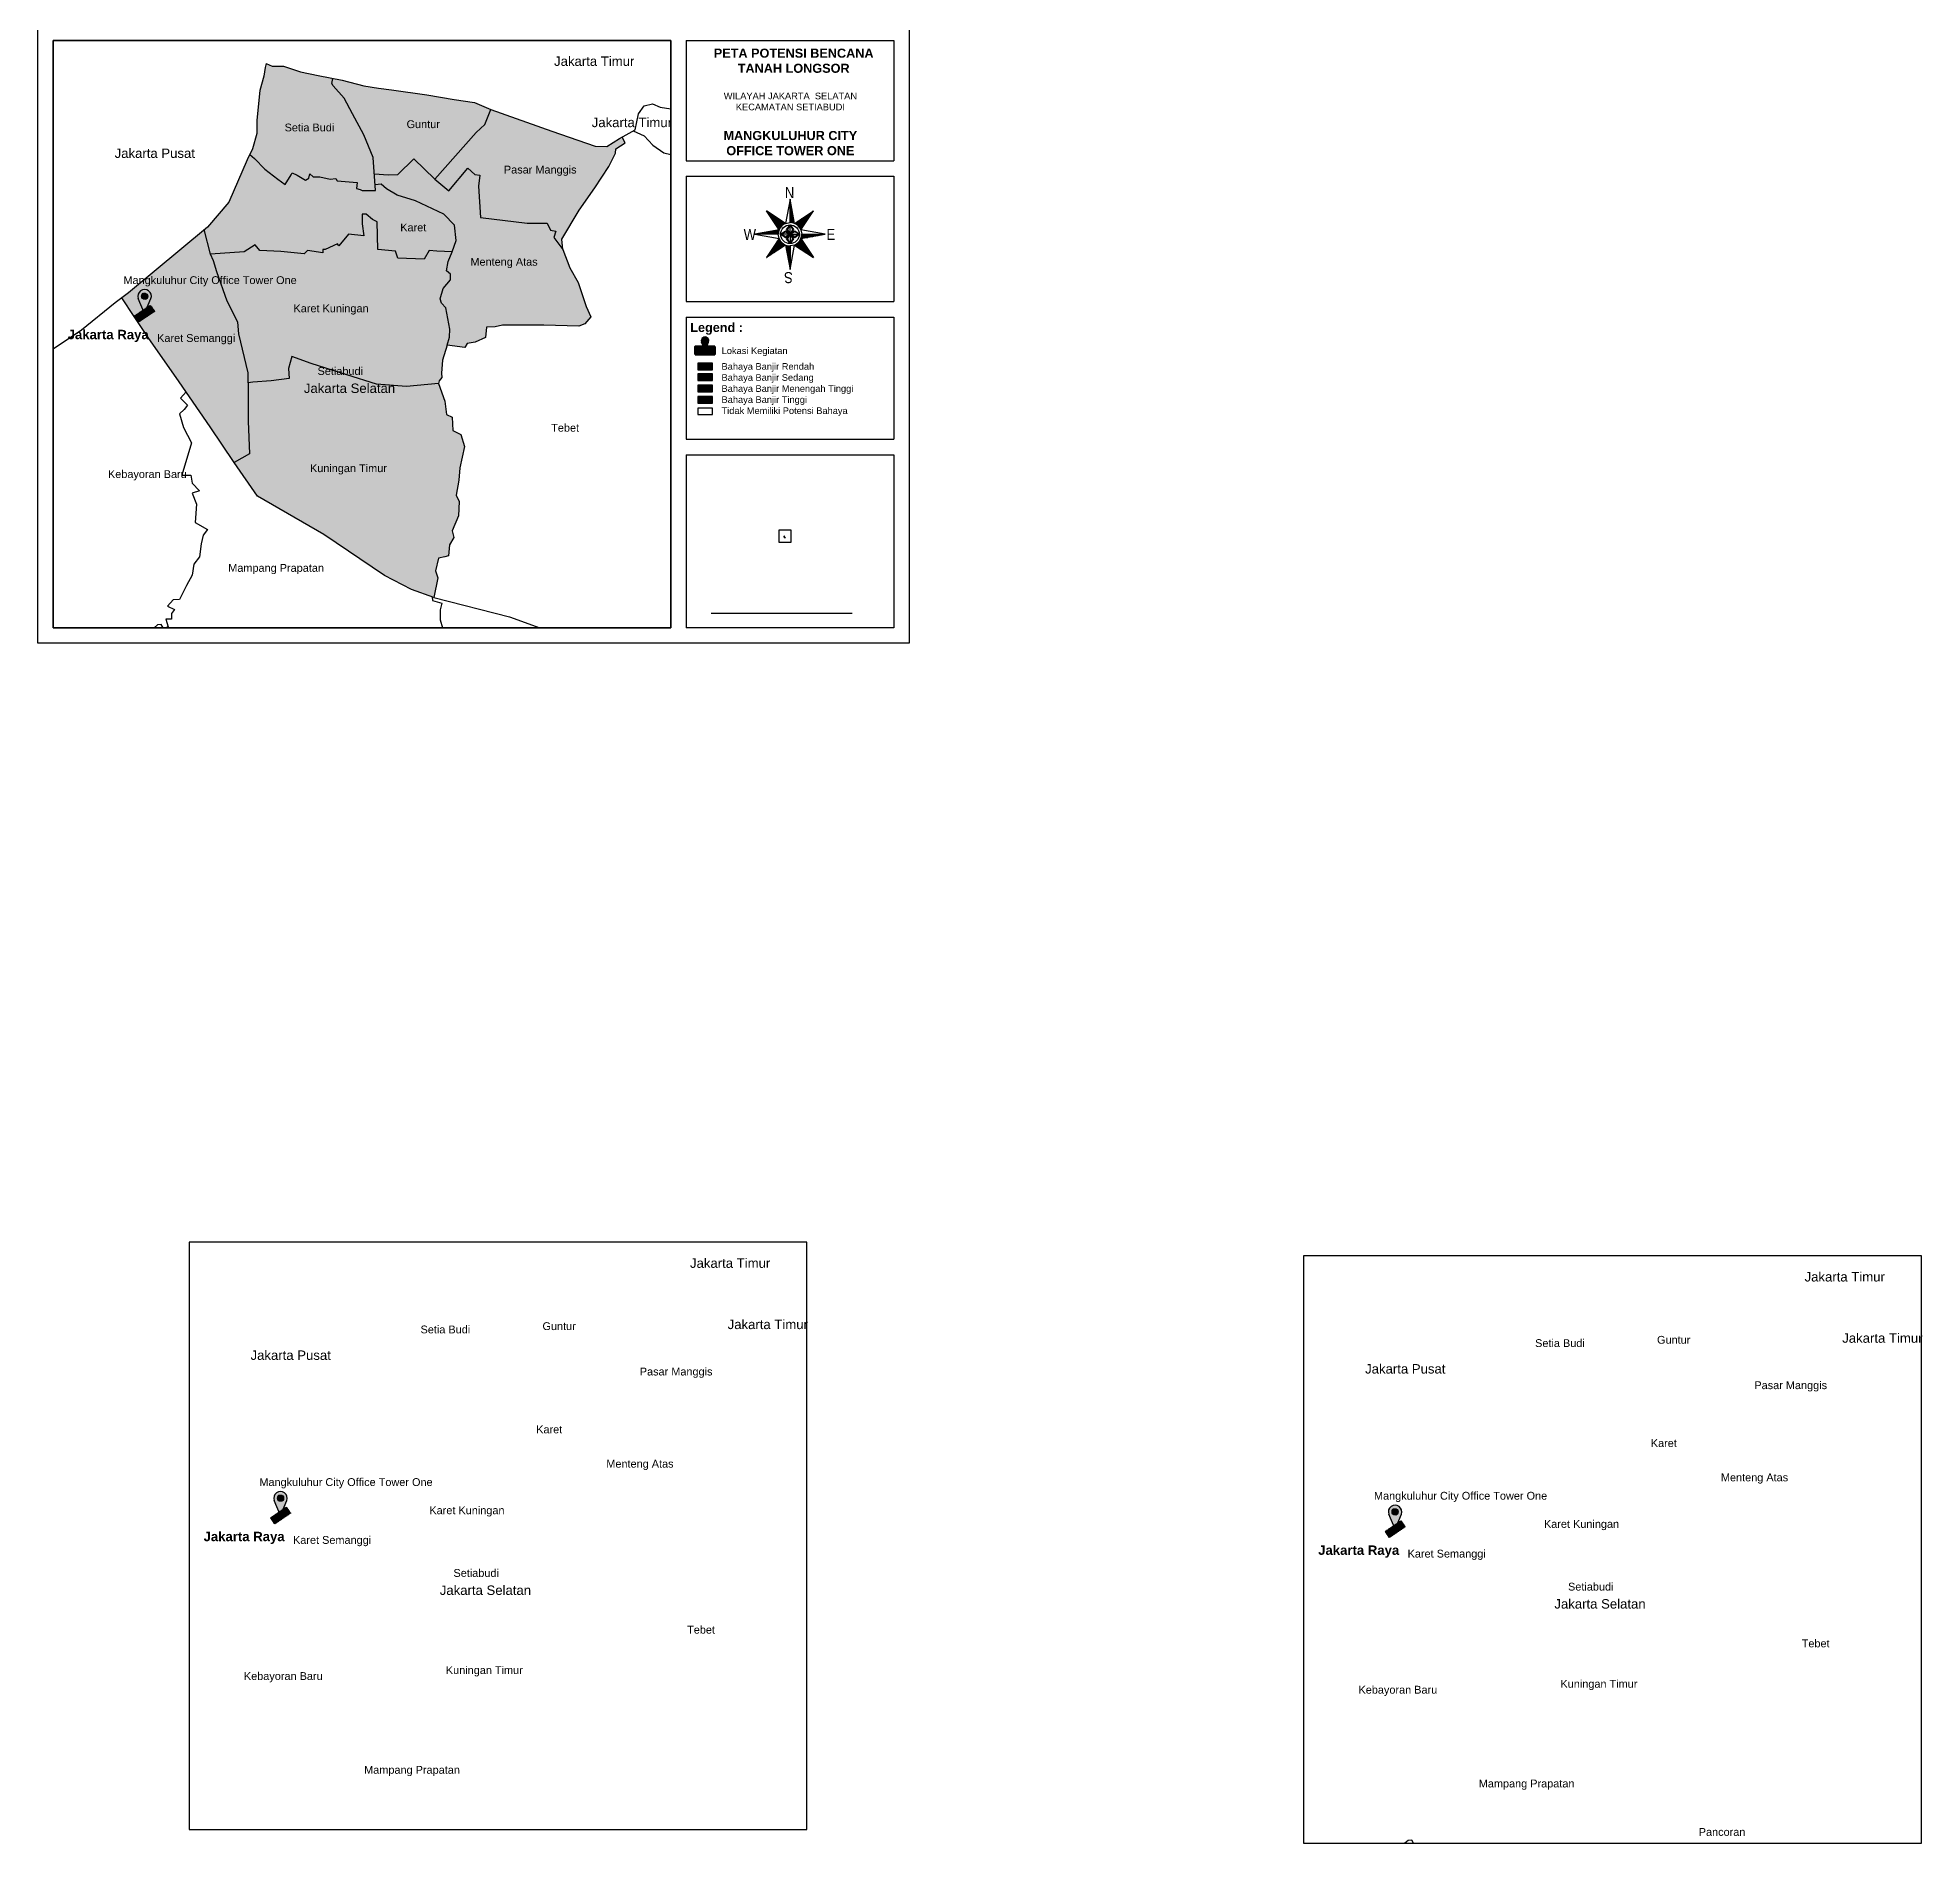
# Model space of a CAD drawing. Header units: millimetres. Extents: x -2888 to 7167, y -634 to 4310.
# Drawn here: x -1809 to -1199, y -633 to -49 of the extents above; entities that cross this region are included whole.
import ezdxf

# ---------------------------------------------------------------- set-up
doc = ezdxf.new("R2010")
doc.units = ezdxf.units.MM
doc.header["$MEASUREMENT"] = 0
doc.linetypes.add('ACAD_ISO06W100', pattern=[36, 24, -3, 0, -3, 0, -3, 0, -3])
doc.linetypes.add('PTS_EXT', pattern=[999999, 0, -999999])
doc.layers.add('Batas Luar', color=7, linetype='ACAD_ISO06W100', lineweight=211)
doc.styles.add('Annotative', font='arial.ttf')
doc.styles.get("Standard").update_dxf_attribs({"font": 'arial.ttf'})

msp = doc.modelspace()

# ---------------------------------------------------------------- hatches: boundary and pattern name
h = msp.add_hatch()
h.set_pattern_fill('ANSI31', color=1, scale=0.003003)
h.set_pattern_definition([(45, (-1774.21209845, -134.9976959), (-0.000265416066, 0.000265416066), [])])
h.paths.add_polyline_path([(-1772.2898, -133.54084, 1.436924706), (-1776.36871, -133.54084), (-1774.32926, -138.39648)])
h.paths.add_polyline_path([(-1775.32926, -132.78523, -1), (-1773.32926, -132.78523, -1)], flags=16)
at = {"true_color": 0xffffff}
h = msp.add_hatch(dxfattribs=at)
h.set_pattern_fill('ANSI31', scale=0.003003)
h.set_pattern_definition([(45, (-1774.37233803, -132.5449067), (-0.000265416066, 0.000265416066), [])])
h.paths.add_polyline_path([(-1775.32926, -132.78523, 1), (-1773.32926, -132.78523, 1)])
h = msp.add_hatch()
h.set_pattern_fill('ANSI31', color=1, scale=0.001694)
h.set_pattern_definition([(45, (-1592.91649822, -148.44934025), (-0.000149742513, 0.000149742513), [])])
h.paths.add_polyline_path([(-1591.83198, -147.62741, 1.436924706), (-1594.13322, -147.62741), (-1592.9826, -150.36687)])
h.paths.add_polyline_path([(-1593.54678, -147.20111, -1), (-1592.41842, -147.20111, -1)], flags=16)
h = msp.add_hatch(dxfattribs=at)
h.set_pattern_fill('ANSI31', scale=0.001694)
h.set_pattern_definition([(45, (-1593.00690223, -147.06552494), (-0.000149742513, 0.000149742513), [])])
h.paths.add_polyline_path([(-1593.54678, -147.20111, 1), (-1592.41842, -147.20111, 1)])
h = msp.add_hatch(color=3)
h.dxf.hatch_style = 1
h.paths.add_polyline_path([(-1590.52654, -156.5919), (-1590.52654, -154.46426), (-1595.3632, -154.46426), (-1595.3632, -156.5919)])
h = msp.add_hatch(color=2)
h.dxf.hatch_style = 1
h.paths.add_polyline_path([(-1590.52654, -160.00687), (-1590.52654, -157.87923), (-1595.3632, -157.87923), (-1595.3632, -160.00687)])
h = msp.add_hatch(color=1)
h.dxf.hatch_style = 1
h.paths.add_polyline_path([(-1590.52654, -167.39425), (-1590.52654, -165.26662), (-1595.3632, -165.26662), (-1595.3632, -167.39425)])
h = msp.add_hatch()
h.set_pattern_fill('ANSI31', color=1, scale=0.003003)
h.set_pattern_definition([(45, (-1730.2317817, -523.81689138), (-0.000265416066, 0.000265416066), [])])
h.paths.add_polyline_path([(-1728.30949, -522.36004, 1.436924706), (-1732.3884, -522.36004), (-1730.34894, -527.21567)])
h.paths.add_polyline_path([(-1731.34894, -521.60443, -1), (-1729.34894, -521.60443, -1)], flags=16)
h = msp.add_hatch(dxfattribs=at)
h.set_pattern_fill('ANSI31', scale=0.003003)
h.set_pattern_definition([(45, (-1730.39202127, -521.3641022), (-0.000265416066, 0.000265416066), [])])
h.paths.add_polyline_path([(-1731.34894, -521.60443, 1), (-1729.34894, -521.60443, 1)])
h = msp.add_hatch()
h.set_pattern_fill('ANSI31', color=1, scale=0.003003)
h.set_pattern_definition([(45, (-1369.56032717, -528.23613542), (-0.000265416066, 0.000265416066), [])])
h.paths.add_polyline_path([(-1367.63803, -526.77928, 1.436924706), (-1371.71694, -526.77928), (-1369.67749, -531.63492)])
h.paths.add_polyline_path([(-1370.67749, -526.02367, -1), (-1368.67749, -526.02367, -1)], flags=16)
h = msp.add_hatch(dxfattribs=at)
h.set_pattern_fill('ANSI31', scale=0.003003)
h.set_pattern_definition([(45, (-1369.72056675, -525.78334623), (-0.000265416066, 0.000265416066), [])])
h.paths.add_polyline_path([(-1370.67749, -526.02367, 1), (-1368.67749, -526.02367, 1)])
at = {"layer": 'Batas Luar', "ltscale": 100, "transparency": 33554687}
h = msp.add_hatch(color=3, dxfattribs=at)
h.dxf.hatch_style = 1
h.paths.add_polyline_path([(-1703.3763, -80.58659), (-1707.02722, -73.74111), (-1709.76541, -68.72109), (-1713.26421, -64.76593), (-1713.72057, -64.00532), (-1713.3956, -62.34798), (-1718.1321, -61.41925), (-1723.91272, -60.20228), (-1729.38911, -58.37682), (-1733.04003, -58.37682), (-1735.01761, -57.46409), (-1735.32185, -58.83318), (-1735.77822, -61.57138), (-1736.99519, -66.28715), (-1738.06004, -75.87081), (-1738.06004, -80.13022), (-1739.42914, -85.15024), (-1740.26581, -86.89964), (-1738.82065, -88.19267), (-1735.47397, -91.69147), (-1731.21457, -94.88603), (-1728.8293, -96.67498), (-1726.95516, -93.51693), (-1726.58172, -92.88766), (-1724.97758, -93.66905), (-1722.23939, -95.19027), (-1721.17453, -94.58178), (-1720.87029, -93.21269), (-1719.80544, -94.12542), (-1717.67574, -94.12542), (-1714.32906, -94.88603), (-1712.5036, -94.7339), (-1712.04723, -95.49451), (-1705.506, -95.95088), (-1705.81024, -97.92846), (-1704.59327, -98.2327), (-1703.98478, -98.53695), (-1699.57325, -98.53695), (-1700.33386, -87.88843)])
h.paths.add_polyline_path([(-1664.28102, -77.23991), (-1662.30344, -72.37202), (-1667.6277, -70.09019), (-1674.16893, -69.17746), (-1682.99199, -67.65624), (-1694.40112, -65.9829), (-1698.66052, -65.52654), (-1703.3763, -64.76593), (-1710.37389, -62.94047), (-1713.3956, -62.34798), (-1713.72057, -64.00532), (-1713.26421, -64.76593), (-1709.76541, -68.72109), (-1707.02722, -73.74111), (-1703.3763, -80.58659), (-1700.33386, -87.88843), (-1699.95356, -93.21269), (-1695.46597, -93.51693), (-1692.42353, -93.36481), (-1687.2514, -88.34479), (-1680.40592, -94.88603), (-1667.01921, -79.82598)])
h.paths.add_polyline_path([(-1621.99119, -86.51933), (-1621.83907, -85.15024), (-1618.79663, -83.17266), (-1619.83574, -81.35422), (-1620.6221, -81.80356), (-1624.72938, -84.38963), (-1628.53242, -84.23751), (-1642.52762, -79.36961), (-1662.30344, -72.37202), (-1664.28102, -77.23991), (-1667.01921, -79.82598), (-1680.40592, -94.88603), (-1675.84227, -98.68907), (-1669.7574, -91.38723), (-1667.47558, -93.36481), (-1665.80224, -93.66905), (-1666.2586, -97.16785), (-1665.65012, -107.36001), (-1650.59007, -109.18547), (-1644.04884, -109.18547), (-1642.98398, -111.46729), (-1641.31065, -111.77153), (-1641.91913, -113.74912), (-1639.02882, -117.70428), (-1639.33306, -114.3576), (-1633.70456, -104.92606), (-1628.68454, -97.77634), (-1624.12089, -90.77874)])
h.paths.add_polyline_path([(-1634.0088, -128.3528), (-1636.74699, -123.63703), (-1639.02882, -117.70428), (-1641.91913, -113.74912), (-1641.31065, -111.77153), (-1642.98398, -111.46729), (-1644.04884, -109.18547), (-1650.59007, -109.18547), (-1665.65012, -107.36001), (-1666.2586, -97.16785), (-1665.80224, -93.66905), (-1667.47558, -93.36481), (-1669.7574, -91.38723), (-1675.84227, -98.68907), (-1680.40592, -94.88603), (-1687.2514, -88.34479), (-1692.42353, -93.36481), (-1695.46597, -93.51693), (-1699.95356, -93.21269), (-1699.70453, -96.69913), (-1697.74779, -96.55936), (-1696.07445, -98.08058), (-1692.57566, -100.05816), (-1686.64291, -101.88362), (-1677.51561, -106.29515), (-1674.01681, -109.79395), (-1673.56044, -114.81397), (-1674.77742, -118.46489), (-1676.14651, -121.50732), (-1676.60288, -124.54976), (-1675.3859, -125.61461), (-1675.3859, -127.44007), (-1677.66773, -130.33038), (-1678.73258, -133.67706), (-1678.27622, -135.04615), (-1676.90712, -136.56737), (-1675.53803, -143.41285), (-1675.69015, -145.99892), (-1676.45076, -148.58498), (-1670.67013, -149.34559), (-1669.90952, -148.12862), (-1667.32345, -147.67225), (-1663.97678, -146.15104), (-1663.67253, -142.80436), (-1660.93434, -142.65224), (-1658.5004, -142.19587), (-1645.11369, -142.19587), (-1633.85668, -142.50012), (-1631.8791, -141.73951), (-1629.90152, -139.45768), (-1631.42274, -136.11101)])
h.paths.add_polyline_path([(-1677.51561, -106.29515), (-1686.64291, -101.88362), (-1692.57566, -100.05816), (-1696.07445, -98.08058), (-1697.74779, -96.55936), (-1699.70453, -96.69913), (-1699.57325, -98.53695), (-1703.98478, -98.53695), (-1704.59327, -98.2327), (-1705.81024, -97.92846), (-1705.506, -95.95088), (-1712.04723, -95.49451), (-1712.5036, -94.7339), (-1714.32906, -94.88603), (-1717.67574, -94.12542), (-1719.80544, -94.12542), (-1720.87029, -93.21269), (-1721.17453, -94.58178), (-1722.23939, -95.19027), (-1724.97758, -93.66905), (-1726.58172, -92.88766), (-1726.95516, -93.51693), (-1728.8293, -96.67498), (-1731.21457, -94.88603), (-1735.47397, -91.69147), (-1738.82065, -88.19267), (-1740.26581, -86.89964), (-1741.10248, -88.64904), (-1747.03522, -102.33999), (-1754.03282, -110.40244), (-1755.02036, -111.22539), (-1752.96797, -119.2255), (-1742.16733, -118.46489), (-1738.51641, -116.18306), (-1736.99519, -118.00852), (-1730.30184, -118.31277), (-1722.69575, -119.07338), (-1721.6309, -118.00852), (-1716.61088, -118.76913), (-1716.61088, -117.70428), (-1715.85028, -117.70428), (-1711.89511, -115.87882), (-1711.43875, -116.48731), (-1708.39631, -112.68426), (-1703.3763, -113.29275), (-1703.98478, -109.33759), (-1703.98478, -106.29515), (-1702.61569, -106.29515), (-1700.63811, -107.96849), (-1699.11689, -108.7291), (-1698.81265, -117.70428), (-1693.18414, -118.16065), (-1692.42353, -120.44247), (-1683.90472, -120.74671), (-1682.23138, -118.00852), (-1679.79743, -118.16065), (-1674.77742, -118.46489), (-1673.56044, -114.81397), (-1674.01681, -109.79395)])
h.paths.add_polyline_path([(-1676.90712, -136.56737), (-1678.27622, -135.04615), (-1678.73258, -133.67706), (-1677.66773, -130.33038), (-1675.3859, -127.44007), (-1675.3859, -125.61461), (-1676.60288, -124.54976), (-1676.14651, -121.50732), (-1674.77742, -118.46489), (-1679.79743, -118.16065), (-1682.23138, -118.00852), (-1683.90472, -120.74671), (-1692.42353, -120.44247), (-1693.18414, -118.16065), (-1698.81265, -117.70428), (-1699.11689, -108.7291), (-1700.63811, -107.96849), (-1702.61569, -106.29515), (-1703.98478, -106.29515), (-1703.98478, -109.33759), (-1703.3763, -113.29275), (-1708.39631, -112.68426), (-1711.43875, -116.48731), (-1711.89511, -115.87882), (-1715.85028, -117.70428), (-1716.61088, -117.70428), (-1716.61088, -118.76913), (-1721.6309, -118.00852), (-1722.69575, -119.07338), (-1730.30184, -118.31277), (-1736.99519, -118.00852), (-1738.51641, -116.18306), (-1742.16733, -118.46489), (-1752.96797, -119.2255), (-1752.05524, -121.3552), (-1750.99039, -124.854), (-1747.64371, -134.43767), (-1744.14491, -141.13102), (-1743.84067, -144.93406), (-1740.79823, -157.56016), (-1740.79823, -160.75472), (-1739.27702, -160.6026), (-1733.34427, -160.14623), (-1727.56365, -159.38562), (-1727.71577, -156.19107), (-1726.65092, -152.2359), (-1720.41393, -154.51773), (-1708.85268, -158.16865), (-1699.26901, -161.21108), (-1689.53322, -161.97169), (-1679.18895, -161.05896), (-1679.03683, -160.14623), (-1678.1241, -159.08138), (-1678.27622, -157.71229), (-1677.88961, -153.4771), (-1676.45076, -148.58498), (-1675.69015, -145.99892), (-1675.53803, -143.41285)])
h.paths.add_polyline_path([(-1747.64371, -134.43767), (-1750.99039, -124.854), (-1752.05524, -121.3552), (-1752.96797, -119.2255), (-1755.02036, -111.22539), (-1779.58926, -131.69948), (-1781.71897, -133.29675), (-1777.7638, -139.30556), (-1773.20015, -146.15104), (-1763.16012, -160.45048), (-1753.12009, -175.05416), (-1745.36188, -186.61541), (-1740.34187, -183.7251), (-1740.79823, -173.2287), (-1740.79823, -160.75472), (-1740.79823, -157.56016), (-1743.84067, -144.93406), (-1744.14491, -141.13102)])
h.paths.add_polyline_path([(-1670.82225, -181.44327), (-1672.03923, -177.48811), (-1674.6253, -176.27113), (-1674.77742, -171.8596), (-1676.60288, -171.09899), (-1677.21137, -166.68747), (-1679.18895, -161.05896), (-1689.53322, -161.97169), (-1699.26901, -161.21108), (-1708.85268, -158.16865), (-1720.41393, -154.51773), (-1726.65092, -152.2359), (-1727.71577, -156.19107), (-1727.56365, -159.38562), (-1733.34427, -160.14623), (-1739.27702, -160.6026), (-1740.79823, -160.75472), (-1740.79823, -173.2287), (-1740.34187, -183.7251), (-1745.36188, -186.61541), (-1737.7558, -197.41605), (-1716.30664, -209.89003), (-1696.68294, -223.12461), (-1688.01201, -227.68826), (-1680.71016, -230.27433), (-1679.49319, -223.88522), (-1680.2538, -221.6034), (-1679.18895, -217.49611), (-1677.21137, -217.03975), (-1675.99439, -216.7355), (-1675.69015, -213.2367), (-1674.32105, -210.80276), (-1674.77742, -208.67305), (-1672.79984, -203.80516), (-1672.49559, -199.24151), (-1673.56044, -197.1118), (-1672.64771, -192.24391), (-1672.34347, -188.28875)])
h = msp.add_hatch(dxfattribs=at)
h.set_pattern_fill('ANSI31', color=1, scale=2, angle=45)
h.set_pattern_definition([(90, (0, -200), (-0.25, 0), [])])
h.paths.add_polyline_path([(-1771.17535, -137.67692), (-1772.48325, -135.73995), (-1777.48317, -139.11603), (-1776.17527, -141.05301)])
h = msp.add_hatch(dxfattribs=at)
h.set_pattern_fill('ANSI31', color=1, scale=2, angle=10)
h.set_pattern_definition([(55, (29.6659, -197.42324), (-0.20478801, 0.14339411), [])])
h.paths.add_polyline_path([(-1589.79225, -149.05914), (-1596.17294, -149.05914), (-1596.17294, -151.6746), (-1594.22063, -151.6746), (-1589.79225, -151.6746)])
at = {"layer": 'Batas Luar', "ltscale": 100, "true_color": 0xf8991e, "transparency": 33554687}
h = msp.add_hatch(color=30, dxfattribs=at)
h.dxf.hatch_style = 1
h.paths.add_polyline_path([(-1590.52654, -163.70154), (-1590.52654, -161.57391), (-1595.3632, -161.57391), (-1595.3632, -163.70154)])
at = {"layer": 'Batas Luar', "ltscale": 100, "transparency": 33554687}
h = msp.add_hatch(color=2, dxfattribs=at)
h.dxf.hatch_style = 1
h.paths.add_polyline_path([(-1567.21543, -210.52127), (-1567.31783, -210.38754), (-1567.42809, -210.40328), (-1567.48323, -210.54488), (-1567.42753, -210.60054), (-1567.06233, -211.09295), (-1567.06576, -210.86743), (-1567.14453, -210.71795)])
h = msp.add_hatch(dxfattribs=at)
h.set_pattern_fill('ANSI31', color=1, scale=2, angle=45)
h.set_pattern_definition([(90, (43.98032, -588.8192), (-0.25, 0), [])])
h.paths.add_polyline_path([(-1727.19503, -526.49612), (-1728.50294, -524.55914), (-1733.50285, -527.93523), (-1732.19495, -529.8722)])
h = msp.add_hatch(dxfattribs=at)
h.set_pattern_fill('ANSI31', color=1, scale=2, angle=45)
h.set_pattern_definition([(90, (404.65177, -593.23844), (-0.25, 0), [])])
h.paths.add_polyline_path([(-1366.52358, -530.91536), (-1367.83148, -528.97839), (-1372.8314, -532.35447), (-1371.52349, -534.29145)])

# ---------------------------------------------------------------- linework, layer by layer
at = {"linetype": 'Continuous'}
for p, q in [((-1564.05419, -109.23187), (-1565.48121, -101.38333)), ((-1565.48121, -108.95271), (-1565.48121, -101.38333)), ((-1565.36767, -108.95449), (-1565.36767, -102.00799)), ((-1565.06487, -108.97541), (-1565.06487, -103.67315)), ((-1566.90822, -109.23187), (-1573.05045, -105.16779)), ((-1568.98647, -111.31021), (-1573.05045, -105.16779)), ((-1568.15731, -110.06089), (-1573.05041, -105.16779)), ((-1568.36283, -110.28395), (-1572.21315, -106.43359)), ((-1567.93465, -109.85564), (-1571.78502, -106.00527)), ((-1568.55103, -110.52393), (-1571.37585, -107.69894)), ((-1568.72138, -110.78172), (-1570.53855, -108.96428)), ((-1567.69467, -109.6673), (-1570.51954, -106.84276)), ((-1567.43684, -109.49723), (-1569.25405, -107.67979)), ((-1567.16026, -109.3454), (-1567.98857, -108.51727)), ((-1566.61659, -111.22339), (-1565.48121, -109.7096)), ((-1566.2381, -111.22339), (-1565.48121, -109.7096)), ((-1565.48121, -109.7096), (-1564.34582, -111.22339)), ((-1564.76211, -109.02172), (-1564.76211, -105.33832)), ((-1564.45935, -109.0934), (-1564.45935, -107.00348)), ((-1564.15655, -109.1918), (-1564.15655, -108.66865)), ((-1564.05419, -109.23187), (-1557.91196, -105.16779)), ((-1563.80215, -109.3454), (-1562.97384, -108.51727)), ((-1563.52553, -109.49723), (-1561.70836, -107.67979)), ((-1563.26774, -109.6673), (-1560.44292, -106.84276)), ((-1563.02771, -109.85564), (-1559.17744, -106.00527)), ((-1562.80505, -110.06089), (-1557.91196, -105.16779)), ((-1562.59953, -110.28395), (-1558.74921, -106.43359)), ((-1562.41133, -110.52393), (-1559.58652, -107.69894)), ((-1562.24099, -110.78172), (-1560.42377, -108.96428)), ((-1561.9759, -111.31021), (-1557.91196, -105.16779)), ((-1568.98647, -111.31021), (-1576.83506, -112.73718)), ((-1569.26581, -112.73718), (-1576.83506, -112.73718)), ((-1569.26412, -112.62364), (-1576.21062, -112.62364)), ((-1569.24283, -112.32089), (-1574.54536, -112.32089)), ((-1568.98647, -114.16414), (-1573.05045, -120.30656)), ((-1568.15731, -115.41346), (-1573.05041, -120.30656)), ((-1569.19689, -112.01813), (-1572.88015, -112.01813)), ((-1568.36283, -115.19085), (-1572.21315, -119.04121)), ((-1567.93465, -115.61872), (-1571.78497, -119.46908)), ((-1568.55103, -114.95087), (-1571.37589, -117.77542)), ((-1569.12525, -111.71537), (-1571.2149, -111.71537)), ((-1568.72138, -114.69308), (-1570.53859, -116.51007)), ((-1567.69467, -115.80705), (-1570.51949, -118.63204)), ((-1568.87298, -114.41615), (-1569.70129, -115.24472)), ((-1568.87298, -111.05821), (-1569.70124, -110.23008)), ((-1569.02645, -111.41261), (-1569.54969, -111.41261)), ((-1568.50891, -112.73718), (-1566.99504, -111.60184)), ((-1566.99504, -113.49407), (-1568.50891, -112.73718)), ((-1566.99504, -113.87252), (-1568.50891, -112.73718)), ((-1566.99504, -111.60184), (-1565.48121, -112.73718)), ((-1565.48121, -112.73718), (-1566.99504, -113.49407)), ((-1565.48121, -112.73718), (-1566.99504, -113.87252)), ((-1565.48121, -112.73718), (-1566.61659, -111.22339)), ((-1566.61659, -114.25096), (-1565.48121, -112.73718)), ((-1565.48121, -115.76475), (-1566.61659, -114.25096)), ((-1565.48121, -112.73718), (-1566.2381, -111.22339)), ((-1564.34582, -111.22339), (-1565.48121, -112.73718)), ((-1565.48121, -112.73718), (-1563.96733, -111.60184)), ((-1563.96733, -111.98028), (-1565.48121, -112.73718)), ((-1565.48121, -112.73718), (-1564.72427, -114.25096)), ((-1565.48121, -112.73718), (-1564.34582, -114.25096)), ((-1563.96733, -113.87252), (-1565.48121, -112.73718)), ((-1564.72427, -114.25096), (-1565.48121, -115.76475)), ((-1564.34582, -114.25096), (-1565.48121, -115.76475)), ((-1563.96733, -111.60184), (-1562.4535, -112.73718)), ((-1562.4535, -112.73718), (-1563.96733, -111.98028)), ((-1562.4535, -112.73718), (-1563.96733, -113.87252)), ((-1563.26769, -115.80705), (-1560.44288, -118.63204)), ((-1563.02771, -115.61872), (-1559.17739, -119.46908)), ((-1562.80505, -115.41346), (-1557.91196, -120.30656)), ((-1562.59953, -115.19085), (-1558.74926, -119.04121)), ((-1562.41133, -114.95087), (-1559.58652, -117.77542)), ((-1562.24099, -114.69308), (-1560.42382, -116.51007)), ((-1562.08939, -111.05821), (-1561.26108, -110.23008)), ((-1562.08939, -114.41615), (-1561.26112, -115.24472)), ((-1561.9759, -114.16414), (-1554.12731, -112.73718)), ((-1561.9759, -114.16414), (-1557.91196, -120.30656)), ((-1561.93596, -114.06174), (-1561.41272, -114.06174)), ((-1561.83712, -113.75898), (-1559.74747, -113.75898)), ((-1561.76548, -113.45623), (-1558.08226, -113.45623)), ((-1561.71953, -113.15347), (-1556.417, -113.15347)), ((-1561.69825, -112.85071), (-1554.75179, -112.85071)), ((-1561.69656, -112.73718), (-1554.12731, -112.73718)), ((-1566.90822, -116.24249), (-1573.05045, -120.30656)), ((-1567.43684, -115.97757), (-1569.25401, -117.79456)), ((-1567.16026, -116.12895), (-1567.98853, -116.95753)), ((-1566.90822, -116.24249), (-1565.48121, -124.09103)), ((-1566.80581, -116.28256), (-1566.80581, -116.8057)), ((-1566.50306, -116.3814), (-1566.50306, -118.47087)), ((-1566.20025, -116.45308), (-1566.20025, -120.13604)), ((-1565.8975, -116.49894), (-1565.8975, -121.80165)), ((-1565.59474, -116.52031), (-1565.59474, -123.46681)), ((-1565.48121, -116.52209), (-1565.48121, -124.09103)), ((-1564.05419, -116.24249), (-1557.91196, -120.30656)), ((-1563.80215, -116.12895), (-1562.97379, -116.95753)), ((-1563.52553, -115.97757), (-1561.70836, -117.79456))]:
    msp.add_line(p, q, dxfattribs=at)
at = {"ltscale": 100}
for points in [[(-1808.92879, -45.01013), (-1526.92879, -45.01013), (-1526.92879, -245.01013), (-1808.92879, -245.01013)], [(-1604.04083, -50.01013), (-1803.92874, -50.01013), (-1803.92874, -240.01012), (-1604.04083, -240.01012)], [(-1604.04083, -50.01013), (-1803.92874, -50.01013), (-1803.92874, -240.01012), (-1604.04083, -240.01012)], [(-1803.92874, -240.01012), (-1604.04083, -240.01012), (-1604.04083, -50.01013), (-1803.92874, -50.01013)], [(-1604.04083, -50.01013), (-1803.92874, -50.01013), (-1803.92874, -240.01012), (-1604.04083, -240.01012)], [(-1803.92874, -240.01012), (-1604.04083, -240.01012), (-1604.04083, -50.01013), (-1803.92874, -50.01013)], [(-1560.06051, -438.82932), (-1759.94842, -438.82932), (-1759.94842, -628.82932), (-1560.06051, -628.82932)], [(-1759.94842, -628.82932), (-1560.06051, -628.82932), (-1560.06051, -438.82932), (-1759.94842, -438.82932)], [(-1199.38906, -443.24857), (-1399.27696, -443.24857), (-1399.27696, -633.24856), (-1199.38906, -633.24856)], [(-1399.27696, -633.24856), (-1199.38906, -633.24856), (-1199.38906, -443.24857), (-1399.27696, -443.24857)]]:
    msp.add_lwpolyline(points, close=True, dxfattribs=at)
for points in [[(-1604.04083, -240.01013), (-1803.92879, -240.01013), (-1803.92879, -50.01013), (-1604.04083, -50.01013)], [(-1604.04083, -50.01013), (-1604.04083, -240.01013)], [(-1599.04083, -50.01013), (-1531.92879, -50.01013), (-1531.92879, -88.96691)], [(-1599.04083, -50.01013), (-1599.04083, -88.96691)], [(-1735.01761, -57.46409), (-1735.32185, -58.83318), (-1735.77822, -61.57138), (-1736.99519, -66.28715), (-1738.06004, -75.87081), (-1738.06004, -80.13022), (-1739.42914, -85.15024), (-1741.10248, -88.64904), (-1747.03522, -102.33999), (-1754.03282, -110.40244), (-1779.58926, -131.69948), (-1783.84867, -134.89403), (-1794.80143, -143.71709), (-1803.92874, -149.95408)], [(-1735.01761, -57.46409), (-1733.04003, -58.37682), (-1729.38911, -58.37682), (-1723.91272, -60.20228), (-1718.1321, -61.41925), (-1710.37389, -62.94047), (-1703.3763, -64.76593), (-1698.66052, -65.52654), (-1694.40112, -65.9829), (-1682.99199, -67.65624), (-1674.16893, -69.17746), (-1667.6277, -70.09019), (-1662.30344, -72.37202), (-1642.52762, -79.36961), (-1628.53242, -84.23751), (-1624.72938, -84.38963), (-1620.6221, -81.80356), (-1618.49239, -80.58659), (-1615.60208, -78.91325), (-1614.53723, -73.74111), (-1612.71177, -71.15504), (-1609.97358, -70.54656), (-1607.53963, -71.61141), (-1604.04083, -72.21989)], [(-1740.26581, -86.89964), (-1738.82065, -88.19267), (-1735.47397, -91.69147), (-1731.21457, -94.88603), (-1728.8293, -96.67498), (-1726.95516, -93.51693), (-1726.58172, -92.88766), (-1724.97758, -93.66905), (-1722.23939, -95.19027), (-1721.17453, -94.58178), (-1720.87029, -93.21269), (-1719.80544, -94.12542), (-1717.67574, -94.12542), (-1714.32906, -94.88603), (-1712.5036, -94.7339), (-1712.04723, -95.49451), (-1705.506, -95.95088), (-1705.81024, -97.92846), (-1704.59327, -98.2327), (-1703.98478, -98.53695), (-1699.57325, -98.53695), (-1700.33386, -87.88843), (-1703.3763, -80.58659), (-1707.02722, -73.74111), (-1709.76541, -68.72109), (-1713.26421, -64.76593), (-1713.72057, -64.00532), (-1713.3956, -62.34798)], [(-1699.95356, -93.21269), (-1695.46597, -93.51693), (-1692.42353, -93.36481), (-1687.2514, -88.34479), (-1680.40592, -94.88603), (-1667.01921, -79.82598), (-1664.28102, -77.23991), (-1662.30344, -72.37202)], [(-1616.20773, -79.26389), (-1612.71177, -80.89083), (-1609.82145, -83.93326), (-1606.32266, -86.36721), (-1604.04083, -86.9757)], [(-1680.40592, -94.88603), (-1675.84227, -98.68907), (-1669.7574, -91.38723), (-1667.47558, -93.36481), (-1665.80224, -93.66905), (-1666.2586, -97.16785), (-1665.65012, -107.36001), (-1650.59007, -109.18547), (-1644.04884, -109.18547), (-1642.98398, -111.46729), (-1641.31065, -111.77153), (-1641.91913, -113.74912), (-1639.02882, -117.70428), (-1639.33306, -114.3576), (-1633.70456, -104.92606), (-1628.68454, -97.77634), (-1624.12089, -90.77874), (-1621.99119, -86.51933), (-1621.83907, -85.15024), (-1618.79663, -83.17266), (-1619.83574, -81.35422)], [(-1599.04083, -88.96691), (-1531.92879, -88.96691)], [(-1639.02882, -117.70428), (-1636.74699, -123.63703), (-1634.0088, -128.3528), (-1631.42274, -136.11101), (-1629.90152, -139.45768), (-1631.8791, -141.73951), (-1633.85668, -142.50012), (-1645.11369, -142.19587), (-1658.5004, -142.19587), (-1660.93434, -142.65224), (-1663.67253, -142.80436), (-1663.97678, -146.15104), (-1667.32345, -147.67225), (-1669.90952, -148.12862), (-1670.67013, -149.34559), (-1676.45076, -148.58498), (-1675.69015, -145.99892), (-1675.53803, -143.41285), (-1676.90712, -136.56737), (-1678.27622, -135.04615), (-1678.73258, -133.67706), (-1677.66773, -130.33038), (-1675.3859, -127.44007), (-1675.3859, -125.61461), (-1676.60288, -124.54976), (-1676.14651, -121.50732), (-1674.77742, -118.46489), (-1673.56044, -114.81397), (-1674.01681, -109.79395), (-1677.51561, -106.29515), (-1686.64291, -101.88362), (-1692.57566, -100.05816), (-1696.07445, -98.08058), (-1697.74779, -96.55936), (-1699.70453, -96.69913)], [(-1599.04083, -93.96691), (-1599.04083, -134.52405)], [(-1599.04083, -93.96691), (-1531.92879, -93.96691)], [(-1531.92879, -93.96691), (-1531.92879, -134.52405)], [(-1674.77742, -118.46489), (-1679.79743, -118.16065), (-1682.23138, -118.00852), (-1683.90472, -120.74671), (-1692.42353, -120.44247), (-1693.18414, -118.16065), (-1698.81265, -117.70428), (-1699.11689, -108.7291), (-1700.63811, -107.96849), (-1702.61569, -106.29515), (-1703.98478, -106.29515), (-1703.98478, -109.33759), (-1703.3763, -113.29275), (-1708.39631, -112.68426), (-1711.43875, -116.48731), (-1711.89511, -115.87882), (-1715.85028, -117.70428), (-1716.61088, -117.70428), (-1716.61088, -118.76913), (-1721.6309, -118.00852), (-1722.69575, -119.07338), (-1730.30184, -118.31277), (-1736.99519, -118.00852), (-1738.51641, -116.18306), (-1742.16733, -118.46489), (-1752.96797, -119.2255), (-1755.02036, -111.22539)], [(-1676.45076, -148.58498), (-1677.88961, -153.4771), (-1678.27622, -157.71229), (-1678.1241, -159.08138), (-1679.03683, -160.14623), (-1679.18895, -161.05896), (-1689.53322, -161.97169), (-1699.26901, -161.21108), (-1708.85268, -158.16865), (-1720.41393, -154.51773), (-1726.65092, -152.2359), (-1727.71577, -156.19107), (-1727.56365, -159.38562), (-1733.34427, -160.14623), (-1739.27702, -160.6026), (-1740.79823, -160.75472), (-1740.79823, -157.56016), (-1743.84067, -144.93406), (-1744.14491, -141.13102), (-1747.64371, -134.43767), (-1750.99039, -124.854), (-1752.05524, -121.3552), (-1752.96797, -119.2255)], [(-1740.79823, -160.75472), (-1740.79823, -173.2287), (-1740.34187, -183.7251), (-1745.36188, -186.61541), (-1753.12009, -175.05416), (-1763.16012, -160.45048), (-1773.20015, -146.15104), (-1777.7638, -139.30556), (-1781.71897, -133.29675)], [(-1599.04083, -134.52405), (-1531.92879, -134.52405)], [(-1599.04083, -139.52405), (-1599.04083, -179.07471)], [(-1599.04083, -139.52405), (-1531.92879, -139.52405)], [(-1531.92879, -139.52405), (-1531.92879, -179.07471)], [(-1760.9364, -163.68498), (-1762.70376, -165.77474), (-1760.42193, -168.05656), (-1761.48678, -169.42566), (-1763.008, -170.79475), (-1761.79103, -175.20628), (-1759.20496, -180.2263), (-1762.24739, -190.72269), (-1759.35708, -190.72269), (-1758.90071, -193.30876), (-1756.61889, -195.74271), (-1758.90071, -196.50332), (-1757.53162, -200.00212), (-1757.98798, -205.93486), (-1754.03282, -208.21669), (-1755.40192, -210.04215), (-1756.0104, -212.93246), (-1756.61889, -217.03975), (-1758.44435, -219.47369), (-1758.90071, -222.97249), (-1760.72617, -226.31917), (-1763.008, -230.88282), (-1765.1377, -231.03494), (-1766.96316, -233.01252), (-1764.68134, -234.07738), (-1765.59407, -235.44647), (-1765.59407, -237.27193), (-1767.41953, -237.27193), (-1766.65892, -239.70588), (-1767.57165, -240.01012)], [(-1679.18895, -161.05896), (-1677.21137, -166.68747), (-1676.60288, -171.09899), (-1674.77742, -171.8596), (-1674.6253, -176.27113), (-1672.03923, -177.48811), (-1670.82225, -181.44327), (-1672.34347, -188.28875), (-1672.64771, -192.24391), (-1673.56044, -197.1118), (-1672.49559, -199.24151), (-1672.79984, -203.80516), (-1674.77742, -208.67305), (-1674.32105, -210.80276), (-1675.69015, -213.2367), (-1675.99439, -216.7355), (-1677.21137, -217.03975), (-1679.18895, -217.49611), (-1680.2538, -221.6034), (-1679.49319, -223.88522), (-1680.71016, -230.27433), (-1688.01201, -227.68826), (-1696.68294, -223.12461), (-1716.30664, -209.89003), (-1737.7558, -197.41605), (-1745.36188, -186.61541)], [(-1599.04083, -179.07471), (-1531.92879, -179.07471)], [(-1531.92879, -184.07471), (-1531.92879, -240.01013), (-1599.04083, -240.01013)], [(-1599.04083, -184.07471), (-1599.04083, -240.01013)], [(-1599.04083, -184.07471), (-1531.92879, -184.07471)], [(-1681.2987, -230.06589), (-1681.16653, -231.18706), (-1678.1241, -232.09979), (-1678.73258, -234.2295), (-1678.73258, -237.42405), (-1677.97197, -240.01012)], [(-1680.71016, -230.27433), (-1656.21857, -236.51132), (-1646.48278, -240.01012)], [(-1768.33226, -240.01012), (-1768.94075, -238.94527), (-1770.15772, -239.09739), (-1771.22257, -240.01012)], [(-1363.68049, -633.24856), (-1364.28897, -632.18371), (-1365.50595, -632.33583), (-1366.5708, -633.24856)]]:
    msp.add_lwpolyline(points, dxfattribs=at)
at = {"linetype": 'PTS_EXT'}
msp.add_lwpolyline([(-1573.05045, -105.16779), (-1568.98647, -111.31021), (-1576.83506, -112.73718), (-1568.98647, -114.16414), (-1573.05045, -120.30656), (-1566.90822, -116.24249), (-1565.48121, -124.09103), (-1564.05419, -116.24249), (-1557.91196, -120.30656), (-1561.9759, -114.16414), (-1554.12731, -112.73718), (-1561.9759, -111.31021), (-1557.91196, -105.16779), (-1564.05419, -109.23187), (-1565.48121, -101.38333), (-1566.90822, -109.23187)], close=True, dxfattribs=at)
at = {"linetype": 'Continuous'}
for points in [[(-1565.48121, -101.38333), (-1566.90822, -109.23187), (-1565.48121, -108.95271), (-1565.48121, -101.38333)], [(-1565.48121, -112.73718), (-1565.48121, -109.7096), (-1564.72427, -111.22339), (-1565.48121, -112.73718)], [(-1576.83506, -112.73718), (-1568.98647, -114.16414), (-1569.26581, -112.73718), (-1576.83506, -112.73718)], [(-1565.48121, -112.73718), (-1568.50891, -112.73718), (-1566.99504, -111.98028), (-1565.48121, -112.73718)], [(-1565.48121, -112.73718), (-1565.48121, -115.76475), (-1566.2381, -114.25096), (-1565.48121, -112.73718)], [(-1565.48121, -112.73718), (-1562.4535, -112.73718), (-1563.96733, -113.49407), (-1565.48121, -112.73718)], [(-1554.12731, -112.73718), (-1561.9759, -111.31021), (-1561.69656, -112.73718), (-1554.12731, -112.73718)], [(-1565.48121, -124.09103), (-1564.05419, -116.24249), (-1565.48121, -116.52209), (-1565.48121, -124.09103)]]:
    msp.add_lwpolyline(points, close=True, dxfattribs=at)
for points in [[(-1774.32926, -138.39648), (-1776.36871, -133.54084)], [(-1774.32926, -138.39648), (-1772.2898, -133.54084)], [(-1592.9826, -150.36687), (-1594.13322, -147.62741)], [(-1592.9826, -150.36687), (-1591.83198, -147.62741)], [(-1595.3632, -154.46426), (-1595.3632, -156.5919), (-1590.52654, -156.5919), (-1590.52654, -154.46426), (-1595.3632, -154.46426)], [(-1595.3632, -157.87923), (-1595.3632, -160.00687), (-1590.52654, -160.00687), (-1590.52654, -157.87923), (-1595.3632, -157.87923)], [(-1595.3632, -161.57391), (-1595.3632, -163.70154), (-1590.52654, -163.70154), (-1590.52654, -161.57391), (-1595.3632, -161.57391)], [(-1595.3632, -165.26662), (-1595.3632, -167.39425), (-1590.52654, -167.39425), (-1590.52654, -165.26662), (-1595.3632, -165.26662)], [(-1595.3632, -165.26662), (-1595.3632, -167.39425), (-1590.52654, -167.39425), (-1590.52654, -165.26662), (-1595.3632, -165.26662)], [(-1595.3632, -168.95933), (-1595.3632, -171.08696), (-1590.52654, -171.08696), (-1590.52654, -168.95933), (-1595.3632, -168.95933)], [(-1545.3951, -235.42201), (-1590.96446, -235.42201)], [(-1730.34894, -527.21567), (-1732.3884, -522.36004)], [(-1730.34894, -527.21567), (-1728.30949, -522.36004)], [(-1369.67749, -531.63492), (-1371.71694, -526.77928)], [(-1369.67749, -531.63492), (-1367.63803, -526.77928)]]:
    msp.add_lwpolyline(points)
at = {"color": 1, "ltscale": 100}
for points in [[(-1777.48317, -139.11603), (-1772.48325, -135.73995), (-1771.17535, -137.67692), (-1776.17527, -141.05301)], [(-1568.94195, -208.32694), (-1565.26798, -208.32694), (-1565.26798, -212.45472), (-1568.94195, -212.45472)], [(-1733.50285, -527.93523), (-1728.50294, -524.55914), (-1727.19503, -526.49612), (-1732.19495, -529.8722)], [(-1372.8314, -532.35447), (-1367.83148, -528.97839), (-1366.52358, -530.91536), (-1371.52349, -534.29145)]]:
    msp.add_lwpolyline(points, close=True, dxfattribs=at)
at = {"color": 40, "ltscale": 100, "true_color": 0xf8d731}
msp.add_lwpolyline([(-1567.46466, -210.55047), (-1567.06233, -211.09295), (-1567.06576, -210.86743), (-1567.14453, -210.71795), (-1567.21543, -210.52127), (-1567.31783, -210.38754), (-1567.42809, -210.40328), (-1567.48323, -210.54488), (-1567.436, -210.59208), (-1567.36898, -210.67949)], dxfattribs=at)
at = {"linetype": 'Continuous'}
msp.add_circle((-1565.48121, -112.73718), 3.0277, dxfattribs=at)
for centre, radius in [((-1774.32926, -132.78523), 1), ((-1774.32926, -132.78523), 1), ((-1592.9826, -147.20111), 0.56418), ((-1592.9826, -147.20111), 0.56418), ((-1730.34894, -521.60443), 1), ((-1730.34894, -521.60443), 1), ((-1369.67749, -526.02367), 1), ((-1369.67749, -526.02367), 1)]:
    msp.add_circle(centre, radius)
for start, end in [(112.151, 157.849), (67.8485, 90), (22.1515, 67.8486), (157.849, 180), (202.151, 247.849), (292.151, 337.849), (337.849, 0.00000319), (247.849, 270)]:
    msp.add_arc((-1565.48121, -112.73718), 3.78463, start, end, dxfattribs=at)
for centre, radius in [((-1774.32926, -132.78523), 2.17493), ((-1592.9826, -147.20111), 1.22705), ((-1730.34894, -521.60443), 2.17493), ((-1369.67749, -526.02367), 2.17493)]:
    msp.add_arc(centre, radius, 339.67048285, 200.32951715)
at = {"layer": 'Batas Luar', "color": 1, "ltscale": 100, "transparency": 33554687}
msp.add_lwpolyline([(-1594.22063, -151.6746), (-1589.79225, -151.6746), (-1589.79225, -149.05914), (-1596.17294, -149.05914), (-1596.17294, -151.6746), (-1594.22063, -151.6746)], dxfattribs=at)

# ---------------------------------------------------------------- texts
at = {"linetype": 'Continuous', "width": 0.85}
for s, rotation, p in [('N', 0.0000025, (-1567.14599, -101.0494)), ('S', 180, (-1564.57476, -124.98102))]:
    msp.add_text(s, height=3.56185, rotation=rotation, dxfattribs=at).set_placement(p)
for s, p in [('W', (-1580.48169, -114.60999)), ('E', (-1553.68893, -114.54854))]:
    msp.add_text(s, height=3.56185, dxfattribs=at).set_placement(p)
at = {"attachment_point": 1}
for s, width, gutter_width, heights, insert, char_height in [('\\pxqc;{\\fArial|b1|i0|c0|p34;PETA POTENSI BENCANA \\PTANAH LONGSOR}', 56.5103621, 14.67301, [10.27602], (-1592.55216, -52.68676), 2.9346019), ('\\pxqc;WILAYAH JAKARTA  SELATAN\\PKECAMATAN SETIABUDI\\P ', 46.0194953, 10.7281, [11.50219], (-1588.36781, -66.92189), 2.1456192), ('\\pxqc;{\\fArial|b1|i0|c0|p34;MANGKULUHUR CITY \\POFFICE TOWER ONE}', 46.6551601, 14.67301, [16.90265], (-1588.70118, -79.33353), 2.9346019), ('\\pxql;{\\fArial|b1|i0|c0|p34;Legend :}', 46.6551601, 14.67301, [16.90265], (-1597.77058, -141.41161), 2.9346019), ('Lokasi Kegiatan', 46.0194953, 10.7281, [11.50219], (-1587.59979, -149.34954), 2.1456192)]:
    msp.add_mtext_dynamic_manual_height_columns(s, width=width, gutter_width=gutter_width, heights=heights, dxfattribs=dict(at, insert=insert, char_height=char_height))
at = {"color": 0, "attachment_point": 1}
for s, width, gutter_width, heights, insert, char_height in [('\\pxqc;Jakarta Timur', 34.0100876, 4.0326, [12.01068], (-1645.84237, -55.23029), 3.0424339), ('\\pxqc;Setia Budi', 34.0100876, 4.0326, [12.01068], (-1737.99487, -76.9426), 2.5247012), ('\\pxqc;Guntur', 34.0100876, 4.0326, [12.01068], (-1701.18142, -75.87774), 2.5247012), ('\\pxqc;Jakarta Timur', 34.0100876, 4.0326, [12.01068], (-1633.65478, -75.04795), 3.0424339), ('\\pxqc;Jakarta Pusat', 34.0100876, 4.0326, [12.01068], (-1788.04291, -85.00505), 3.0424339), ('\\pxqc;Pasar Manggis', 34.0100876, 4.0326, [12.01068], (-1663.31851, -90.56436), 2.5247012), ('\\pxqc;Karet', 34.0100876, 4.0326, [12.01068], (-1704.39137, -109.27533), 2.5247012), ('\\pxqc;Menteng Atas', 34.0100876, 4.0326, [12.01068], (-1675.03188, -120.38021), 2.5247012), ('\\pxqc;Mangkuluhur City Office Tower One', 70.0791891, 4.0326, [12.01068], (-1788.18575, -126.32483), 2.5247012), ('\\pxqc;Karet Kuningan', 34.0100876, 4.0326, [12.01068], (-1731.01266, -135.44026), 2.5247012), ('\\pxqc;{\\fArial|b1|i0|c0|p34;Jakarta Raya}', 34.0100876, 4.0326, [12.01068], (-1803.11835, -143.65483), 3.0424339), ('\\pxqc;Karet Semanggi', 28.2225716, 3.34637, [9.96682], (-1771.75427, -145.04412), 2.5247012), ('\\pxqc;Setiabudi', 34.0100876, 4.0326, [12.01068], (-1728.02253, -155.72398), 2.5247012), ('\\pxqc;Jakarta Selatan', 44.9909324, 4.0326, [12.01068], (-1730.52096, -161.03645), 3.0424339), ('\\pxqc;Tebet', 34.0100876, 4.0326, [12.01068], (-1655.25606, -174.07917), 2.5247012), ('\\pxqc;Kebayoran Baru', 34.0100876, 4.0326, [12.01068], (-1790.4482, -189.06825), 2.5247012), ('\\pxqc;Kuningan Timur', 34.0100876, 4.0326, [12.01068], (-1725.38416, -187.16164), 2.5247012), ('\\pxqc;Mampang Prapatan', 43.1976858, 4.0326, [12.01068], (-1753.37455, -219.41144), 2.5247012), ('\\pxqc;Jakarta Timur', 34.0100876, 4.0326, [12.01068], (-1601.86206, -444.04948), 3.0424339), ('\\pxqc;Jakarta Timur', 34.0100876, 4.0326, [12.01068], (-1241.1906, -448.46873), 3.0424339), ('\\pxqc;Setia Budi', 34.0100876, 4.0326, [12.01068], (-1694.01455, -465.76179), 2.5247012), ('\\pxqc;Guntur', 34.0100876, 4.0326, [12.01068], (-1657.2011, -464.69694), 2.5247012), ('\\pxqc;Jakarta Timur', 34.0100876, 4.0326, [12.01068], (-1589.67446, -463.86714), 3.0424339), ('\\pxqc;Guntur', 34.0100876, 4.0326, [12.01068], (-1296.52965, -469.11618), 2.5247012), ('\\pxqc;Jakarta Timur', 34.0100876, 4.0326, [12.01068], (-1229.00301, -468.28639), 3.0424339), ('\\pxqc;Jakarta Pusat', 34.0100876, 4.0326, [12.01068], (-1744.06259, -473.82424), 3.0424339), ('\\pxqc;Setia Budi', 34.0100876, 4.0326, [12.01068], (-1333.3431, -470.18103), 2.5247012), ('\\pxqc;Pasar Manggis', 34.0100876, 4.0326, [12.01068], (-1619.33819, -479.38356), 2.5247012), ('\\pxqc;Jakarta Pusat', 34.0100876, 4.0326, [12.01068], (-1383.39114, -478.24348), 3.0424339), ('\\pxqc;Pasar Manggis', 34.0100876, 4.0326, [12.01068], (-1258.66674, -483.8028), 2.5247012), ('\\pxqc;Karet', 34.0100876, 4.0326, [12.01068], (-1660.41105, -498.09452), 2.5247012), ('\\pxqc;Karet', 34.0100876, 4.0326, [12.01068], (-1299.7396, -502.51377), 2.5247012), ('\\pxqc;Menteng Atas', 34.0100876, 4.0326, [12.01068], (-1631.05156, -509.19941), 2.5247012), ('\\pxqc;Mangkuluhur City Office Tower One', 70.0791891, 4.0326, [12.01068], (-1744.20544, -515.14403), 2.5247012), ('\\pxqc;Menteng Atas', 34.0100876, 4.0326, [12.01068], (-1270.38011, -513.61865), 2.5247012), ('\\pxqc;Karet Kuningan', 34.0100876, 4.0326, [12.01068], (-1687.03235, -524.25946), 2.5247012), ('\\pxqc;Mangkuluhur City Office Tower One', 70.0791891, 4.0326, [12.01068], (-1383.53398, -519.56327), 2.5247012), ('\\pxqc;Karet Kuningan', 34.0100876, 4.0326, [12.01068], (-1326.36089, -528.6787), 2.5247012), ('\\pxqc;{\\fArial|b1|i0|c0|p34;Jakarta Raya}', 34.0100876, 4.0326, [12.01068], (-1759.13803, -532.47403), 3.0424339), ('\\pxqc;Karet Semanggi', 28.2225716, 3.34637, [9.96682], (-1727.77395, -533.86331), 2.5247012), ('\\pxqc;{\\fArial|b1|i0|c0|p34;Jakarta Raya}', 34.0100876, 4.0326, [12.01068], (-1398.46658, -536.89327), 3.0424339), ('\\pxqc;Karet Semanggi', 28.2225716, 3.34637, [9.96682], (-1367.1025, -538.28256), 2.5247012), ('\\pxqc;Setiabudi', 34.0100876, 4.0326, [12.01068], (-1684.04222, -544.54318), 2.5247012), ('\\pxqc;Setiabudi', 34.0100876, 4.0326, [12.01068], (-1323.37076, -548.96242), 2.5247012), ('\\pxqc;Jakarta Selatan', 44.9909324, 4.0326, [12.01068], (-1686.54064, -549.85564), 3.0424339), ('\\pxqc;Jakarta Selatan', 44.9909324, 4.0326, [12.01068], (-1325.86919, -554.27489), 3.0424339), ('\\pxqc;Tebet', 34.0100876, 4.0326, [12.01068], (-1611.27574, -562.89837), 2.5247012), ('\\pxqc;Tebet', 34.0100876, 4.0326, [12.01068], (-1250.60429, -567.31761), 2.5247012), ('\\pxqc;Kebayoran Baru', 34.0100876, 4.0326, [12.01068], (-1746.46788, -577.88745), 2.5247012), ('\\pxqc;Kuningan Timur', 34.0100876, 4.0326, [12.01068], (-1681.40384, -575.98083), 2.5247012), ('\\pxqc;Kebayoran Baru', 34.0100876, 4.0326, [12.01068], (-1385.79643, -582.30669), 2.5247012), ('\\pxqc;Kuningan Timur', 34.0100876, 4.0326, [12.01068], (-1320.73239, -580.40008), 2.5247012), ('\\pxqc;Mampang Prapatan', 43.1976858, 4.0326, [12.01068], (-1709.39424, -608.23063), 2.5247012), ('\\pxqc;Mampang Prapatan', 43.1976858, 4.0326, [12.01068], (-1348.72278, -612.64987), 2.5247012), ('\\pxqc;Pancoran', 34.0100876, 4.0326, [12.01068], (-1280.87651, -628.31841), 2.5247012)]:
    msp.add_mtext_dynamic_manual_height_columns(s, width=width, gutter_width=gutter_width, heights=heights, dxfattribs=dict(at, insert=insert, char_height=char_height))
at = {"insert": (-1587.64229, -154.42818), "char_height": 2.1456192, "attachment_point": 1, "style": 'Annotative'}
msp.add_mtext_dynamic_manual_height_columns('Bahaya Banjir Rendah\\PBahaya Banjir Sedang\\PBahaya Banjir Menengah Tinggi\\PBahaya Banjir Tinggi\\PTidak Memiliki Potensi Bahaya', width=46.0194953, gutter_width=10.7281, heights=[23.43921], dxfattribs=at)

doc.saveas('drawing.dxf')
